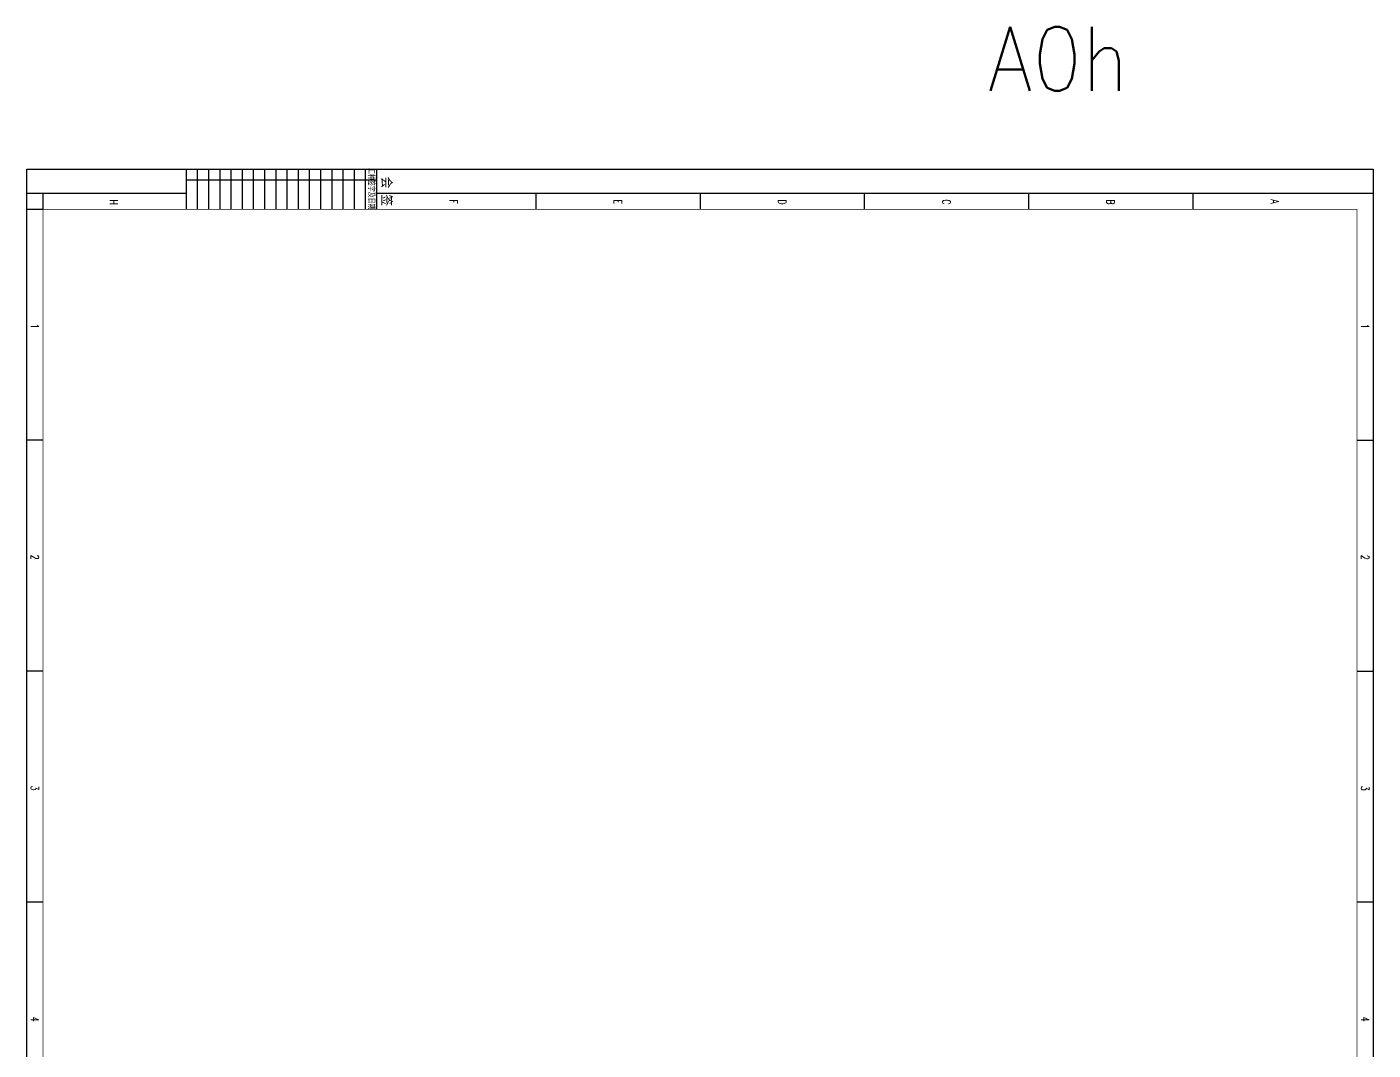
# Model space of a CAD drawing. Header units: inches. Extents: x 6 to 109360, y -14990 to 740552.
# Drawn here: x 6 to 847, y -3989 to -3351 of the extents above; entities that cross this region are included whole.
import ezdxf
from ezdxf.enums import TextEntityAlignment as Align

# ---------------------------------------------------------------- set-up
doc = ezdxf.new("R2010")
doc.units = ezdxf.units.IN
doc.header["$MEASUREMENT"] = 0
doc.styles.add('HZ', font='txt_____.ttf', dxfattribs={"width": 0.7, "bigfont": 'HZTXT'})
doc.styles.add('HZbine', font='txt_____.ttf', dxfattribs={"width": 0.7, "bigfont": 'HZTXT'})
doc.styles.add('ROMAND', font='romand__.ttf', dxfattribs={"width": 0.7, "bigfont": 'OCHINESE.shx'})

# ---------------------------------------------------------------- blocks, each defined once
blk = doc.blocks.new('会签')
at = {"color": 0}
for p, q in [((3629.69, -1305.73), (3604.69, -1305.73)), ((3611.37, -1424.73), (3611.37, -1305.73)), ((3629.69, -1312.73), (3604.69, -1312.73)), ((3629.69, -1319.73), (3604.69, -1319.73)), ((3629.69, -1326.73), (3604.69, -1326.73)), ((3629.69, -1333.73), (3604.69, -1333.73)), ((3629.69, -1340.73), (3604.69, -1340.73)), ((3629.69, -1347.73), (3604.69, -1347.73)), ((3629.69, -1354.73), (3604.69, -1354.73)), ((3629.69, -1361.73), (3604.69, -1361.73)), ((3629.69, -1368.73), (3604.69, -1368.73)), ((3629.69, -1375.73), (3604.69, -1375.73)), ((3629.69, -1382.73), (3604.69, -1382.73)), ((3629.69, -1389.73), (3604.69, -1389.73)), ((3629.69, -1396.73), (3604.69, -1396.73)), ((3629.69, -1403.73), (3604.69, -1403.73)), ((3629.69, -1410.73), (3604.69, -1410.73)), ((3629.69, -1417.73), (3604.69, -1417.73)), ((3629.69, -1424.73), (3604.69, -1424.73))]:
    blk.add_line(p, q, dxfattribs=at)
for s, height, style, width, p in [('会 签  ', 6, 'HZ', 0.9, (3622.23, -1302.52)), ('工种签字及日期', 3.8, 'ROMAND', 0.7, (3616.9, -1310.89))]:
    blk.add_text(s, height=height, dxfattribs=dict(at, style=style, width=width)).set_placement(p, align=Align.CENTER)

msp = doc.modelspace()

# ---------------------------------------------------------------- linework, layer by layer
at = {"color": 4, "flags": 128}
for points in [[(6.21035, -4628.42833), (6.21035, -3439.42833)], [(6.21035, -3439.42833), (847.21035, -3439.42833)], [(847.21035, -3439.42833), (847.21035, -4628.42833)], [(16.21035, -3608.66833), (6.21035, -3608.66833)], [(847.21035, -3608.74833), (837.21035, -3608.74833)], [(16.21035, -3752.90833), (6.21035, -3752.90833)], [(847.21035, -3752.98833), (837.21035, -3752.98833)], [(16.21035, -3897.14833), (6.21035, -3897.14833)], [(847.21035, -3897.22833), (837.21035, -3897.22833)]]:
    msp.add_lwpolyline(points, dxfattribs=at)
msp.add_lwpolyline([(6.21035, -3454.42833), (105.83619, -3454.42833)])
at = {"flags": 128}
for points in [[(16.21035, -3454.42833), (16.21035, -3464.42833)], [(324.08535, -3454.42833), (324.08535, -3464.42833)], [(324.08535, -3454.42833), (324.08535, -3464.42833)], [(426.71035, -3454.42833), (426.71035, -3464.42833)], [(529.33535, -3454.42833), (529.33535, -3464.42833)], [(631.96035, -3454.42833), (631.96035, -3464.42833)], [(734.58535, -3454.42833), (734.58535, -3464.42833)], [(6.21035, -3464.42833), (16.21035, -3464.42833)]]:
    msp.add_lwpolyline(points, dxfattribs=at)
at = {"color": 4}
msp.add_lwpolyline([(224.83619, -3454.42833), (847.21035, -3454.42833)], dxfattribs=at)
at = {"const_width": 0.5}
msp.add_lwpolyline([(837.21035, -3464.42833), (837.21035, -4618.34833), (16.21035, -4618.34833), (16.21035, -3464.42833)], close=True, dxfattribs=at)

# ---------------------------------------------------------------- block references
at = {"color": 0, "rotation": 270}
msp.add_blockref('会签', (1530.56555, 165.25731), dxfattribs=at)

# ---------------------------------------------------------------- texts
at = {"color": 0, "style": 'HZ', "width": 0.9}
msp.add_text('A0h', height=40, dxfattribs=at).set_placement((650.61524, -3390.57039), align=Align.CENTER)
at = {"color": 0, "style": 'HZbine', "width": 0.7}
for s, p in [('H', (57.94182, -3458.28279)), ('H', (57.94182, -3458.28279)), ('F', (270.26566, -3458.28279)), ('F', (270.26566, -3458.28279)), ('E', (372.89066, -3458.28279)), ('D', (475.51566, -3458.28279)), ('C', (578.14066, -3458.28279)), ('B', (680.76566, -3458.28279)), ('A', (783.39066, -3458.28279)), ('1', (8.71035, -3535.96294)), ('1', (839.71035, -3536.04294)), ('2', (8.71035, -3680.20294)), ('2', (839.71035, -3680.28294)), ('3', (8.71035, -3824.44294)), ('3', (839.71035, -3824.52294)), ('4', (8.71035, -3968.68294)), ('4', (839.71035, -3968.76294))]:
    msp.add_text(s, height=5, rotation=270, dxfattribs=at).set_placement(p)

doc.saveas('drawing.dxf')
